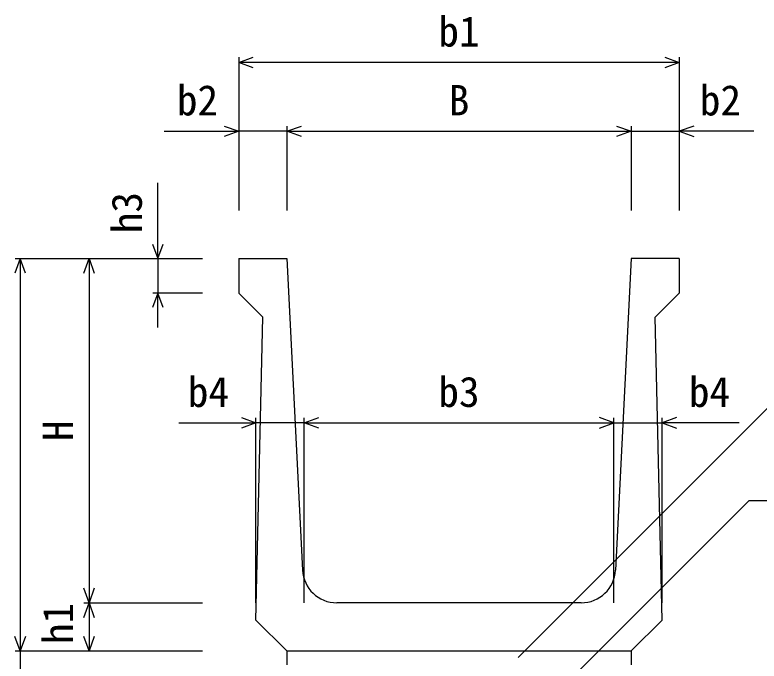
# Model space of a CAD drawing. Units: millimetres, scale not verified. Extents: x -33600 to 33600, y -11880 to 11880.
# Drawn here: x -29786 to -28705, y 7648 to 8587 of the extents above; entities that cross this region are included whole.
import ezdxf
from ezdxf.enums import TextEntityAlignment as Align

# ---------------------------------------------------------------- set-up
doc = ezdxf.new("R2010")
doc.units = ezdxf.units.MM
doc.header["$LTSCALE"] = 40
doc.layers.add('0-0_DIM', color=7, linetype='Continuous', lineweight=25)
doc.layers.add('0-5_OUTLINE', color=3, linetype='Continuous', lineweight=25)
doc.styles.add('ＭＳ ゴシック', font='')
doc.styles.get('ＭＳ ゴシック').set_extended_font_data('MS Gothic')

msp = doc.modelspace()

# ---------------------------------------------------------------- linework, layer by layer
at = {"layer": '0-0_DIM'}
for p, q in [((-29460.79, 8524.89), (-29460.79, 8302.39)), ((-28820.79, 8524.89), (-28820.79, 8302.39)), ((-28820.79, 8517.39), (-29460.79, 8517.39)), ((-29390.79, 8424.89), (-29390.79, 8302.39)), ((-28890.79, 8424.89), (-28890.79, 8302.39)), ((-29569.17, 8417.39), (-29460.79, 8417.39)), ((-29390.79, 8417.39), (-29460.79, 8417.39)), ((-29390.79, 8417.39), (-28890.79, 8417.39)), ((-28890.79, 8417.39), (-28820.79, 8417.39)), ((-28712.41, 8417.39), (-28820.79, 8417.39)), ((-29578.29, 8232.39), (-29578.29, 8342.67)), ((-29785.79, 8232.39), (-29513.29, 8232.39)), ((-29778.29, 8232.39), (-29778.29, 7662.39)), ((-29678.29, 8232.39), (-29678.29, 7732.39)), ((-29578.29, 8232.39), (-29578.29, 8182.39)), ((-29513.29, 8182.39), (-29585.79, 8182.39)), ((-29578.29, 8132.39), (-29578.29, 8182.39)), ((-28628.8, 8079.26), (-29055.1, 7652.96)), ((-29435.79, 7732.39), (-29435.79, 8001.25)), ((-29365.79, 7732.39), (-29365.79, 8001.25)), ((-28915.79, 7732.39), (-28915.79, 8001.25)), ((-28845.79, 7732.39), (-28845.79, 8001.25)), ((-29547.64, 7993.75), (-29435.79, 7993.75)), ((-29365.79, 7993.75), (-29435.79, 7993.75)), ((-29365.79, 7993.75), (-28915.79, 7993.75)), ((-28915.79, 7993.75), (-28845.79, 7993.75)), ((-28733.94, 7993.75), (-28845.79, 7993.75)), ((-28719.45, 7881.05), (-28985.61, 7614.88)), ((-28719.45, 7881.05), (-28072.57, 7881.05)), ((-29685.79, 7732.39), (-29513.29, 7732.39)), ((-29678.29, 7732.39), (-29678.29, 7662.39)), ((-29785.79, 7662.39), (-29513.29, 7662.39))]:
    msp.add_line(p, q, dxfattribs=at)
for points in [[(-29439.65, 8509.7), (-29460.79, 8517.39), (-29439.65, 8525.09)], [(-28841.93, 8525.09), (-28820.79, 8517.39), (-28841.93, 8509.7)], [(-29481.93, 8425.09), (-29460.79, 8417.39), (-29481.93, 8409.7)], [(-29369.65, 8409.7), (-29390.79, 8417.39), (-29369.65, 8425.09)], [(-28911.93, 8425.09), (-28890.79, 8417.39), (-28911.93, 8409.7)], [(-28799.65, 8425.09), (-28820.79, 8417.39), (-28799.65, 8409.7)], [(-29585.99, 8253.54), (-29578.29, 8232.39), (-29570.6, 8253.54)], [(-29770.6, 8211.25), (-29778.29, 8232.39), (-29785.99, 8211.25)], [(-29685.99, 8211.25), (-29678.29, 8232.39), (-29670.6, 8211.25)], [(-29570.6, 8161.25), (-29578.29, 8182.39), (-29585.99, 8161.25)], [(-29456.93, 8001.45), (-29435.79, 7993.75), (-29456.93, 7986.05)], [(-29344.65, 7986.05), (-29365.79, 7993.75), (-29344.65, 8001.45)], [(-28936.93, 7986.05), (-28915.79, 7993.75), (-28936.93, 8001.45)], [(-28824.65, 8001.45), (-28845.79, 7993.75), (-28824.65, 7986.05)], [(-29670.6, 7753.54), (-29678.29, 7732.39), (-29685.99, 7753.54)], [(-29685.99, 7711.25), (-29678.29, 7732.39), (-29670.6, 7711.25)], [(-29770.6, 7683.54), (-29778.29, 7662.39), (-29785.99, 7683.54)], [(-29670.6, 7683.54), (-29678.29, 7662.39), (-29685.99, 7683.54)], [(-29778.29, 7662.39), (-29778.29, 7642.39), (-29778.29, 7592.39)]]:
    msp.add_lwpolyline(points, dxfattribs=at)
at = {"layer": '0-5_OUTLINE'}
for p, q in [((-29460.79, 8232.39), (-29460.79, 8182.39)), ((-29460.79, 8232.39), (-29390.79, 8232.39)), ((-29390.79, 8232.39), (-29368.17, 7779.9)), ((-28890.79, 8232.39), (-28913.42, 7779.9)), ((-28820.79, 8232.39), (-28890.79, 8232.39)), ((-28820.79, 8232.39), (-28820.79, 8182.39)), ((-29425.79, 8147.39), (-29460.79, 8182.39)), ((-28820.79, 8182.39), (-28855.79, 8147.39)), ((-29435.79, 7707.39), (-29425.79, 8147.39)), ((-28845.79, 7707.39), (-28855.79, 8147.39)), ((-28963.35, 7732.39), (-29318.23, 7732.39)), ((-29435.79, 7707.39), (-29390.79, 7662.39)), ((-28845.79, 7707.39), (-28890.79, 7662.39)), ((-29390.79, 7662.39), (-28890.79, 7662.39)), ((-29390.79, 7662.39), (-29390.79, 7642.39)), ((-28890.79, 7662.39), (-28890.79, 7642.39))]:
    msp.add_line(p, q, dxfattribs=at)
for centre, start, end in [((-29318.23, 7782.39), 182.8624, 270), ((-28963.35, 7782.39), 270, 357.1376)]:
    msp.add_arc(centre, 50, start, end, dxfattribs=at)

# ---------------------------------------------------------------- texts
at = {"layer": '0-0_DIM', "style": 'ＭＳ ゴシック'}
for s, p in [('b1', (-29170.79, 8527.39)), ('b2', (-29550.63, 8427.39)), ('B', (-29155.79, 8427.39)), ('b2', (-28790.95, 8427.39)), ('b4', (-29534.73, 8003.75)), ('b3', (-29170.79, 8003.75)), ('b4', (-28806.85, 8003.75))]:
    msp.add_text(s, height=43.99, dxfattribs=at).set_placement(p, align=Align.BOTTOM_LEFT)
for s, p in [('h3', (-29588.29, 8269.32)), ('H', (-29688.29, 7967.39)), ('h1', (-29688.29, 7672.39))]:
    msp.add_text(s, height=43.99, rotation=90, dxfattribs=at).set_placement(p, align=Align.BOTTOM_LEFT)

doc.saveas('drawing.dxf')
